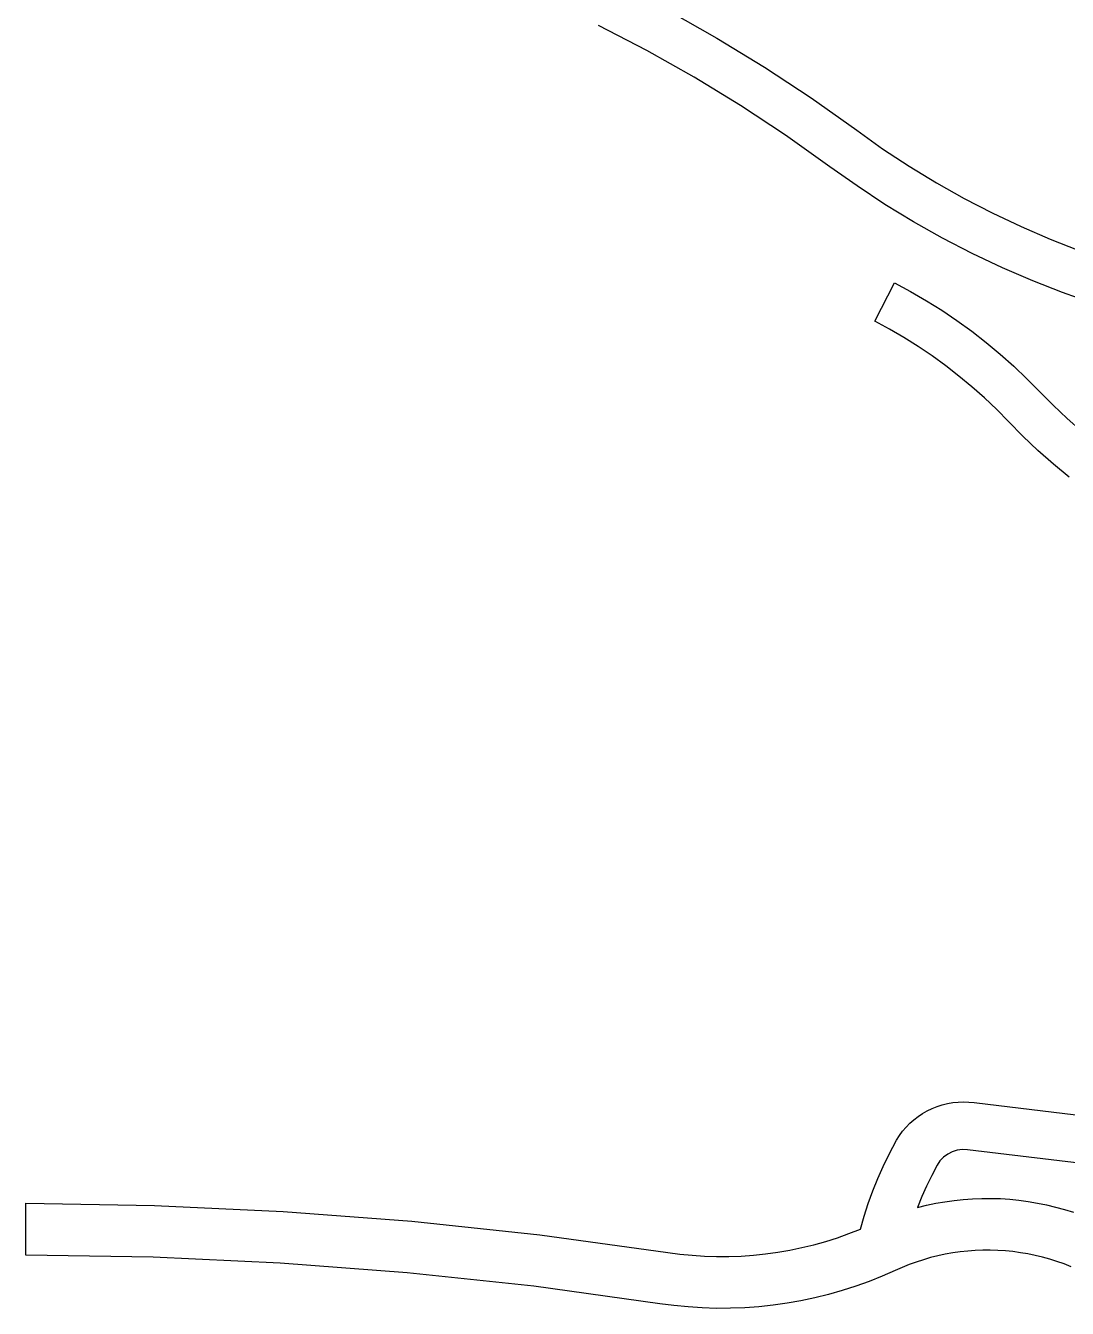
# Model space of a CAD drawing. Header units: millimetres. Extents: x 617751 to 636088, y 68402 to 77988.
# Drawn here: x 622519 to 622630.4, y 69259.1 to 69396.2 of the extents above; entities that cross this region are included whole.
import ezdxf

# ---------------------------------------------------------------- set-up
doc = ezdxf.new("R2010")
doc.units = ezdxf.units.MM
doc.header["$LTSCALE"] = 3
doc.header["$MEASUREMENT"] = 0
doc.layers.add('ALINHAMENTO PREDIAL', color=120, linetype='Continuous')

msp = doc.modelspace()

# ---------------------------------------------------------------- linework, layer by layer
at = {"layer": 'ALINHAMENTO PREDIAL'}
for points in [[(622587.71, 69397.85), (622592.91, 69394.92), (622598.01, 69391.81), (622602.99, 69388.52), (622607.86, 69385.06), (622610.63, 69383.09), (622613.47, 69381.22), (622616.37, 69379.45), (622619.33, 69377.79), (622622.35, 69376.23), (622625.42, 69374.78), (622628.54, 69373.43), (622631.54, 69372.26)], [(622587.71, 69397.85), (622592.91, 69394.92), (622598.01, 69391.81), (622602.99, 69388.52), (622607.86, 69385.06), (622610.63, 69383.09), (622613.47, 69381.22), (622616.37, 69379.45), (622619.33, 69377.79), (622622.35, 69376.23), (622625.42, 69374.78), (622628.54, 69373.43), (622631.54, 69372.26)], [(622587.71, 69397.85), (622592.91, 69394.92), (622598.01, 69391.81), (622602.99, 69388.52), (622607.86, 69385.06), (622610.63, 69383.09), (622613.47, 69381.22), (622616.37, 69379.45), (622619.33, 69377.79), (622622.35, 69376.23), (622625.42, 69374.78), (622628.54, 69373.43), (622631.54, 69372.26)], [(622587.71, 69397.85), (622592.91, 69394.92), (622598.01, 69391.81), (622602.99, 69388.52), (622607.86, 69385.06), (622610.63, 69383.09), (622613.47, 69381.22), (622616.37, 69379.45), (622619.33, 69377.79), (622622.35, 69376.23), (622625.42, 69374.78), (622628.54, 69373.43), (622631.54, 69372.26)], [(622587.71, 69397.85), (622592.91, 69394.92), (622598.01, 69391.81), (622602.99, 69388.52), (622607.86, 69385.06), (622610.63, 69383.09), (622613.47, 69381.22), (622616.37, 69379.45), (622619.33, 69377.79), (622622.35, 69376.23), (622625.42, 69374.78), (622628.54, 69373.43), (622631.54, 69372.26)], [(622587.71, 69397.85), (622592.91, 69394.92), (622598.01, 69391.81), (622602.99, 69388.52), (622607.86, 69385.06), (622610.63, 69383.09), (622613.47, 69381.22), (622616.37, 69379.45), (622619.33, 69377.79), (622622.35, 69376.23), (622625.42, 69374.78), (622628.54, 69373.43), (622631.54, 69372.26)], [(622587.71, 69397.85), (622592.91, 69394.92), (622598.01, 69391.81), (622602.99, 69388.52), (622607.86, 69385.06), (622610.63, 69383.09), (622613.47, 69381.22), (622616.37, 69379.45), (622619.33, 69377.79), (622622.35, 69376.23), (622625.42, 69374.78), (622628.54, 69373.43), (622631.54, 69372.26)], [(622587.71, 69397.85), (622592.91, 69394.92), (622598.01, 69391.81), (622602.99, 69388.52), (622607.86, 69385.06), (622610.63, 69383.09), (622613.47, 69381.22), (622616.37, 69379.45), (622619.33, 69377.79), (622622.35, 69376.23), (622625.42, 69374.78), (622628.54, 69373.43), (622631.54, 69372.26)], [(622633.05, 69366.6), (622629.86, 69367.73), (622626.7, 69368.96), (622623.43, 69370.37), (622620.2, 69371.9), (622617.03, 69373.54), (622613.92, 69375.29), (622610.88, 69377.14), (622607.9, 69379.11), (622604.99, 69381.17), (622600.26, 69384.53), (622595.42, 69387.73), (622590.47, 69390.75), (622585.42, 69393.6), (622580.26, 69396.27)], [(622633.05, 69366.6), (622629.86, 69367.73), (622626.7, 69368.96), (622623.43, 69370.37), (622620.2, 69371.9), (622617.03, 69373.54), (622613.92, 69375.29), (622610.88, 69377.14), (622607.9, 69379.11), (622604.99, 69381.17), (622600.26, 69384.53), (622595.42, 69387.73), (622590.47, 69390.75), (622585.42, 69393.6), (622580.26, 69396.27)], [(622633.05, 69366.6), (622629.86, 69367.73), (622626.7, 69368.96), (622623.43, 69370.37), (622620.2, 69371.9), (622617.03, 69373.54), (622613.92, 69375.29), (622610.88, 69377.14), (622607.9, 69379.11), (622604.99, 69381.17), (622600.26, 69384.53), (622595.42, 69387.73), (622590.47, 69390.75), (622585.42, 69393.6), (622580.26, 69396.27)], [(622633.05, 69366.6), (622629.86, 69367.73), (622626.7, 69368.96), (622623.43, 69370.37), (622620.2, 69371.9), (622617.03, 69373.54), (622613.92, 69375.29), (622610.88, 69377.14), (622607.9, 69379.11), (622604.99, 69381.17), (622600.26, 69384.53), (622595.42, 69387.73), (622590.47, 69390.75), (622585.42, 69393.6), (622580.26, 69396.27)], [(622633.05, 69366.6), (622629.86, 69367.73), (622626.7, 69368.96), (622623.43, 69370.37), (622620.2, 69371.9), (622617.03, 69373.54), (622613.92, 69375.29), (622610.88, 69377.14), (622607.9, 69379.11), (622604.99, 69381.17), (622600.26, 69384.53), (622595.42, 69387.73), (622590.47, 69390.75), (622585.42, 69393.6), (622580.26, 69396.27)], [(622633.05, 69366.6), (622629.86, 69367.73), (622626.7, 69368.96), (622623.43, 69370.37), (622620.2, 69371.9), (622617.03, 69373.54), (622613.92, 69375.29), (622610.88, 69377.14), (622607.9, 69379.11), (622604.99, 69381.17), (622600.26, 69384.53), (622595.42, 69387.73), (622590.47, 69390.75), (622585.42, 69393.6), (622580.26, 69396.27)], [(622633.05, 69366.6), (622629.86, 69367.73), (622626.7, 69368.96), (622623.43, 69370.37), (622620.2, 69371.9), (622617.03, 69373.54), (622613.92, 69375.29), (622610.88, 69377.14), (622607.9, 69379.11), (622604.99, 69381.17), (622600.26, 69384.53), (622595.42, 69387.73), (622590.47, 69390.75), (622585.42, 69393.6), (622580.26, 69396.27)], [(622633.05, 69366.6), (622629.86, 69367.73), (622626.7, 69368.96), (622623.43, 69370.37), (622620.2, 69371.9), (622617.03, 69373.54), (622613.92, 69375.29), (622610.88, 69377.14), (622607.9, 69379.11), (622604.99, 69381.17), (622600.26, 69384.53), (622595.42, 69387.73), (622590.47, 69390.75), (622585.42, 69393.6), (622580.26, 69396.27)], [(622630.57, 69347.98), (622628.88, 69349.39), (622627.23, 69350.85), (622625.63, 69352.37), (622624.08, 69353.94), (622622.82, 69355.22), (622621.52, 69356.45), (622620.17, 69357.64), (622618.79, 69358.79), (622617.38, 69359.89), (622615.92, 69360.94), (622614.43, 69361.94), (622612.91, 69362.9), (622611.36, 69363.8), (622609.78, 69364.65), (622611.9, 69368.76), (622613.62, 69367.83), (622615.3, 69366.85), (622616.95, 69365.82), (622618.57, 69364.73), (622620.15, 69363.59), (622621.69, 69362.39), (622623.19, 69361.15), (622624.64, 69359.85), (622626.05, 69358.51), (622627.42, 69357.12), (622628.86, 69355.67), (622630.35, 69354.26), (622631.88, 69352.9)], [(622630.57, 69347.98), (622628.88, 69349.39), (622627.23, 69350.85), (622625.63, 69352.37), (622624.08, 69353.94), (622622.82, 69355.22), (622621.52, 69356.45), (622620.17, 69357.64), (622618.79, 69358.79), (622617.38, 69359.89), (622615.92, 69360.94), (622614.43, 69361.94), (622612.91, 69362.9), (622611.36, 69363.8), (622609.78, 69364.65), (622611.9, 69368.76), (622613.62, 69367.83), (622615.3, 69366.85), (622616.95, 69365.82), (622618.57, 69364.73), (622620.15, 69363.59), (622621.69, 69362.39), (622623.19, 69361.15), (622624.64, 69359.85), (622626.05, 69358.51), (622627.42, 69357.12), (622628.86, 69355.67), (622630.35, 69354.26), (622631.88, 69352.9)], [(622630.57, 69347.98), (622628.88, 69349.39), (622627.23, 69350.85), (622625.63, 69352.37), (622624.08, 69353.94), (622622.82, 69355.22), (622621.52, 69356.45), (622620.17, 69357.64), (622618.79, 69358.79), (622617.38, 69359.89), (622615.92, 69360.94), (622614.43, 69361.94), (622612.91, 69362.9), (622611.36, 69363.8), (622609.78, 69364.65), (622611.9, 69368.76), (622613.62, 69367.83), (622615.3, 69366.85), (622616.95, 69365.82), (622618.57, 69364.73), (622620.15, 69363.59), (622621.69, 69362.39), (622623.19, 69361.15), (622624.64, 69359.85), (622626.05, 69358.51), (622627.42, 69357.12), (622628.86, 69355.67), (622630.35, 69354.26), (622631.88, 69352.9)], [(622630.57, 69347.98), (622628.88, 69349.39), (622627.23, 69350.85), (622625.63, 69352.37), (622624.08, 69353.94), (622622.82, 69355.22), (622621.52, 69356.45), (622620.17, 69357.64), (622618.79, 69358.79), (622617.38, 69359.89), (622615.92, 69360.94), (622614.43, 69361.94), (622612.91, 69362.9), (622611.36, 69363.8), (622609.78, 69364.65), (622611.9, 69368.76), (622613.62, 69367.83), (622615.3, 69366.85), (622616.95, 69365.82), (622618.57, 69364.73), (622620.15, 69363.59), (622621.69, 69362.39), (622623.19, 69361.15), (622624.64, 69359.85), (622626.05, 69358.51), (622627.42, 69357.12), (622628.86, 69355.67), (622630.35, 69354.26), (622631.88, 69352.9)], [(622630.57, 69347.98), (622628.88, 69349.39), (622627.23, 69350.85), (622625.63, 69352.37), (622624.08, 69353.94), (622622.82, 69355.22), (622621.52, 69356.45), (622620.17, 69357.64), (622618.79, 69358.79), (622617.38, 69359.89), (622615.92, 69360.94), (622614.43, 69361.94), (622612.91, 69362.9), (622611.36, 69363.8), (622609.78, 69364.65), (622611.9, 69368.76), (622613.62, 69367.83), (622615.3, 69366.85), (622616.95, 69365.82), (622618.57, 69364.73), (622620.15, 69363.59), (622621.69, 69362.39), (622623.19, 69361.15), (622624.64, 69359.85), (622626.05, 69358.51), (622627.42, 69357.12), (622628.86, 69355.67), (622630.35, 69354.26), (622631.88, 69352.9)], [(622630.57, 69347.98), (622628.88, 69349.39), (622627.23, 69350.85), (622625.63, 69352.37), (622624.08, 69353.94), (622622.82, 69355.22), (622621.52, 69356.45), (622620.17, 69357.64), (622618.79, 69358.79), (622617.38, 69359.89), (622615.92, 69360.94), (622614.43, 69361.94), (622612.91, 69362.9), (622611.36, 69363.8), (622609.78, 69364.65), (622611.9, 69368.76), (622613.62, 69367.83), (622615.3, 69366.85), (622616.95, 69365.82), (622618.57, 69364.73), (622620.15, 69363.59), (622621.69, 69362.39), (622623.19, 69361.15), (622624.64, 69359.85), (622626.05, 69358.51), (622627.42, 69357.12), (622628.86, 69355.67), (622630.35, 69354.26), (622631.88, 69352.9)], [(622630.57, 69347.98), (622628.88, 69349.39), (622627.23, 69350.85), (622625.63, 69352.37), (622624.08, 69353.94), (622622.82, 69355.22), (622621.52, 69356.45), (622620.17, 69357.64), (622618.79, 69358.79), (622617.38, 69359.89), (622615.92, 69360.94), (622614.43, 69361.94), (622612.91, 69362.9), (622611.36, 69363.8), (622609.78, 69364.65), (622611.9, 69368.76), (622613.62, 69367.83), (622615.3, 69366.85), (622616.95, 69365.82), (622618.57, 69364.73), (622620.15, 69363.59), (622621.69, 69362.39), (622623.19, 69361.15), (622624.64, 69359.85), (622626.05, 69358.51), (622627.42, 69357.12), (622628.86, 69355.67), (622630.35, 69354.26), (622631.88, 69352.9)], [(622630.57, 69347.98), (622628.88, 69349.39), (622627.23, 69350.85), (622625.63, 69352.37), (622624.08, 69353.94), (622622.82, 69355.22), (622621.52, 69356.45), (622620.17, 69357.64), (622618.79, 69358.79), (622617.38, 69359.89), (622615.92, 69360.94), (622614.43, 69361.94), (622612.91, 69362.9), (622611.36, 69363.8), (622609.78, 69364.65), (622611.9, 69368.76), (622613.62, 69367.83), (622615.3, 69366.85), (622616.95, 69365.82), (622618.57, 69364.73), (622620.15, 69363.59), (622621.69, 69362.39), (622623.19, 69361.15), (622624.64, 69359.85), (622626.05, 69358.51), (622627.42, 69357.12), (622628.86, 69355.67), (622630.35, 69354.26), (622631.88, 69352.9)], [(622630.77, 69263.59), (622630.02, 69263.89), (622629.26, 69264.15), (622628.49, 69264.39), (622627.72, 69264.61), (622626.93, 69264.8), (622626.14, 69264.96), (622625.35, 69265.09), (622624.55, 69265.2), (622623.75, 69265.28), (622622.94, 69265.33), (622622.14, 69265.36), (622621.33, 69265.35), (622620.53, 69265.32), (622619.72, 69265.26), (622618.92, 69265.18), (622618.12, 69265.06), (622617.33, 69264.92), (622616.54, 69264.76), (622615.76, 69264.56), (622614.99, 69264.34), (622614.22, 69264.09), (622613.46, 69263.82), (622612.71, 69263.52), (622611.97, 69263.2), (622610.59, 69262.58), (622609.18, 69262.02), (622607.75, 69261.51), (622606.31, 69261.04), (622604.85, 69260.63), (622603.38, 69260.26), (622601.9, 69259.95), (622600.41, 69259.68), (622598.91, 69259.47), (622597.4, 69259.31), (622595.89, 69259.2), (622594.37, 69259.15), (622592.86, 69259.14), (622591.34, 69259.19), (622589.83, 69259.29), (622588.32, 69259.44), (622586.82, 69259.64), (622573.33, 69261.5), (622559.8, 69262.94), (622546.22, 69263.98), (622532.63, 69264.61), (622519.02, 69264.84), (622519.02, 69270.38), (622532.8, 69270.15), (622546.56, 69269.51), (622560.3, 69268.46), (622574, 69267), (622587.65, 69265.12), (622588.95, 69264.94), (622590.26, 69264.81), (622591.57, 69264.73), (622592.88, 69264.68), (622594.19, 69264.68), (622595.51, 69264.73), (622596.82, 69264.82), (622598.12, 69264.96), (622599.42, 69265.14), (622600.71, 69265.36), (622602, 69265.63), (622603.28, 69265.94), (622604.54, 69266.29), (622605.79, 69266.69), (622607.03, 69267.13), (622608.25, 69267.61), (622608.65, 69268.98), (622609.09, 69270.34), (622609.58, 69271.69), (622610.11, 69273.01), (622610.69, 69274.32), (622611.31, 69275.61), (622612.11, 69277.12), (622612.42, 69277.61), (622612.76, 69278.07), (622613.13, 69278.51), (622613.53, 69278.92), (622613.96, 69279.3), (622614.42, 69279.65), (622614.9, 69279.97), (622615.4, 69280.25), (622615.91, 69280.5), (622616.45, 69280.72), (622616.99, 69280.89), (622617.55, 69281.03), (622618.12, 69281.13), (622618.69, 69281.19), (622619.26, 69281.21), (622619.84, 69281.19), (622620.41, 69281.13), (622632.45, 69279.69)], [(622630.77, 69263.59), (622630.02, 69263.89), (622629.26, 69264.15), (622628.49, 69264.39), (622627.72, 69264.61), (622626.93, 69264.8), (622626.14, 69264.96), (622625.35, 69265.09), (622624.55, 69265.2), (622623.75, 69265.28), (622622.94, 69265.33), (622622.14, 69265.36), (622621.33, 69265.35), (622620.53, 69265.32), (622619.72, 69265.26), (622618.92, 69265.18), (622618.12, 69265.06), (622617.33, 69264.92), (622616.54, 69264.76), (622615.76, 69264.56), (622614.99, 69264.34), (622614.22, 69264.09), (622613.46, 69263.82), (622612.71, 69263.52), (622611.97, 69263.2), (622610.59, 69262.58), (622609.18, 69262.02), (622607.75, 69261.51), (622606.31, 69261.04), (622604.85, 69260.63), (622603.38, 69260.26), (622601.9, 69259.95), (622600.41, 69259.68), (622598.91, 69259.47), (622597.4, 69259.31), (622595.89, 69259.2), (622594.37, 69259.15), (622592.86, 69259.14), (622591.34, 69259.19), (622589.83, 69259.29), (622588.32, 69259.44), (622586.82, 69259.64), (622573.33, 69261.5), (622559.8, 69262.94), (622546.22, 69263.98), (622532.63, 69264.61), (622519.02, 69264.84), (622519.02, 69270.38), (622532.8, 69270.15), (622546.56, 69269.51), (622560.3, 69268.46), (622574, 69267), (622587.65, 69265.12), (622588.95, 69264.94), (622590.26, 69264.81), (622591.57, 69264.73), (622592.88, 69264.68), (622594.19, 69264.68), (622595.51, 69264.73), (622596.82, 69264.82), (622598.12, 69264.96), (622599.42, 69265.14), (622600.71, 69265.36), (622602, 69265.63), (622603.28, 69265.94), (622604.54, 69266.29), (622605.79, 69266.69), (622607.03, 69267.13), (622608.25, 69267.61), (622608.65, 69268.98), (622609.09, 69270.34), (622609.58, 69271.69), (622610.11, 69273.01), (622610.69, 69274.32), (622611.31, 69275.61), (622612.11, 69277.12), (622612.42, 69277.61), (622612.76, 69278.07), (622613.13, 69278.51), (622613.53, 69278.92), (622613.96, 69279.3), (622614.42, 69279.65), (622614.9, 69279.97), (622615.4, 69280.25), (622615.91, 69280.5), (622616.45, 69280.72), (622616.99, 69280.89), (622617.55, 69281.03), (622618.12, 69281.13), (622618.69, 69281.19), (622619.26, 69281.21), (622619.84, 69281.19), (622620.41, 69281.13), (622632.45, 69279.69)], [(622630.77, 69263.59), (622630.02, 69263.89), (622629.26, 69264.15), (622628.49, 69264.39), (622627.72, 69264.61), (622626.93, 69264.8), (622626.14, 69264.96), (622625.35, 69265.09), (622624.55, 69265.2), (622623.75, 69265.28), (622622.94, 69265.33), (622622.14, 69265.36), (622621.33, 69265.35), (622620.53, 69265.32), (622619.72, 69265.26), (622618.92, 69265.18), (622618.12, 69265.06), (622617.33, 69264.92), (622616.54, 69264.76), (622615.76, 69264.56), (622614.99, 69264.34), (622614.22, 69264.09), (622613.46, 69263.82), (622612.71, 69263.52), (622611.97, 69263.2), (622610.59, 69262.58), (622609.18, 69262.02), (622607.75, 69261.51), (622606.31, 69261.04), (622604.85, 69260.63), (622603.38, 69260.26), (622601.9, 69259.95), (622600.41, 69259.68), (622598.91, 69259.47), (622597.4, 69259.31), (622595.89, 69259.2), (622594.37, 69259.15), (622592.86, 69259.14), (622591.34, 69259.19), (622589.83, 69259.29), (622588.32, 69259.44), (622586.82, 69259.64), (622573.33, 69261.5), (622559.8, 69262.94), (622546.22, 69263.98), (622532.63, 69264.61), (622519.02, 69264.84), (622519.02, 69270.38), (622532.8, 69270.15), (622546.56, 69269.51), (622560.3, 69268.46), (622574, 69267), (622587.65, 69265.12), (622588.95, 69264.94), (622590.26, 69264.81), (622591.57, 69264.73), (622592.88, 69264.68), (622594.19, 69264.68), (622595.51, 69264.73), (622596.82, 69264.82), (622598.12, 69264.96), (622599.42, 69265.14), (622600.71, 69265.36), (622602, 69265.63), (622603.28, 69265.94), (622604.54, 69266.29), (622605.79, 69266.69), (622607.03, 69267.13), (622608.25, 69267.61), (622608.65, 69268.98), (622609.09, 69270.34), (622609.58, 69271.69), (622610.11, 69273.01), (622610.69, 69274.32), (622611.31, 69275.61), (622612.11, 69277.12), (622612.42, 69277.61), (622612.76, 69278.07), (622613.13, 69278.51), (622613.53, 69278.92), (622613.96, 69279.3), (622614.42, 69279.65), (622614.9, 69279.97), (622615.4, 69280.25), (622615.91, 69280.5), (622616.45, 69280.72), (622616.99, 69280.89), (622617.55, 69281.03), (622618.12, 69281.13), (622618.69, 69281.19), (622619.26, 69281.21), (622619.84, 69281.19), (622620.41, 69281.13), (622632.45, 69279.69)], [(622630.77, 69263.59), (622630.02, 69263.89), (622629.26, 69264.15), (622628.49, 69264.39), (622627.72, 69264.61), (622626.93, 69264.8), (622626.14, 69264.96), (622625.35, 69265.09), (622624.55, 69265.2), (622623.75, 69265.28), (622622.94, 69265.33), (622622.14, 69265.36), (622621.33, 69265.35), (622620.53, 69265.32), (622619.72, 69265.26), (622618.92, 69265.18), (622618.12, 69265.06), (622617.33, 69264.92), (622616.54, 69264.76), (622615.76, 69264.56), (622614.99, 69264.34), (622614.22, 69264.09), (622613.46, 69263.82), (622612.71, 69263.52), (622611.97, 69263.2), (622610.59, 69262.58), (622609.18, 69262.02), (622607.75, 69261.51), (622606.31, 69261.04), (622604.85, 69260.63), (622603.38, 69260.26), (622601.9, 69259.95), (622600.41, 69259.68), (622598.91, 69259.47), (622597.4, 69259.31), (622595.89, 69259.2), (622594.37, 69259.15), (622592.86, 69259.14), (622591.34, 69259.19), (622589.83, 69259.29), (622588.32, 69259.44), (622586.82, 69259.64), (622573.33, 69261.5), (622559.8, 69262.94), (622546.22, 69263.98), (622532.63, 69264.61), (622519.02, 69264.84), (622519.02, 69270.38), (622532.8, 69270.15), (622546.56, 69269.51), (622560.3, 69268.46), (622574, 69267), (622587.65, 69265.12), (622588.95, 69264.94), (622590.26, 69264.81), (622591.57, 69264.73), (622592.88, 69264.68), (622594.19, 69264.68), (622595.51, 69264.73), (622596.82, 69264.82), (622598.12, 69264.96), (622599.42, 69265.14), (622600.71, 69265.36), (622602, 69265.63), (622603.28, 69265.94), (622604.54, 69266.29), (622605.79, 69266.69), (622607.03, 69267.13), (622608.25, 69267.61), (622608.65, 69268.98), (622609.09, 69270.34), (622609.58, 69271.69), (622610.11, 69273.01), (622610.69, 69274.32), (622611.31, 69275.61), (622612.11, 69277.12), (622612.42, 69277.61), (622612.76, 69278.07), (622613.13, 69278.51), (622613.53, 69278.92), (622613.96, 69279.3), (622614.42, 69279.65), (622614.9, 69279.97), (622615.4, 69280.25), (622615.91, 69280.5), (622616.45, 69280.72), (622616.99, 69280.89), (622617.55, 69281.03), (622618.12, 69281.13), (622618.69, 69281.19), (622619.26, 69281.21), (622619.84, 69281.19), (622620.41, 69281.13), (622632.45, 69279.69)], [(622630.77, 69263.59), (622630.02, 69263.89), (622629.26, 69264.15), (622628.49, 69264.39), (622627.72, 69264.61), (622626.93, 69264.8), (622626.14, 69264.96), (622625.35, 69265.09), (622624.55, 69265.2), (622623.75, 69265.28), (622622.94, 69265.33), (622622.14, 69265.36), (622621.33, 69265.35), (622620.53, 69265.32), (622619.72, 69265.26), (622618.92, 69265.18), (622618.12, 69265.06), (622617.33, 69264.92), (622616.54, 69264.76), (622615.76, 69264.56), (622614.99, 69264.34), (622614.22, 69264.09), (622613.46, 69263.82), (622612.71, 69263.52), (622611.97, 69263.2), (622610.59, 69262.58), (622609.18, 69262.02), (622607.75, 69261.51), (622606.31, 69261.04), (622604.85, 69260.63), (622603.38, 69260.26), (622601.9, 69259.95), (622600.41, 69259.68), (622598.91, 69259.47), (622597.4, 69259.31), (622595.89, 69259.2), (622594.37, 69259.15), (622592.86, 69259.14), (622591.34, 69259.19), (622589.83, 69259.29), (622588.32, 69259.44), (622586.82, 69259.64), (622573.33, 69261.5), (622559.8, 69262.94), (622546.22, 69263.98), (622532.63, 69264.61), (622519.02, 69264.84), (622519.02, 69270.38), (622532.8, 69270.15), (622546.56, 69269.51), (622560.3, 69268.46), (622574, 69267), (622587.65, 69265.12), (622588.95, 69264.94), (622590.26, 69264.81), (622591.57, 69264.73), (622592.88, 69264.68), (622594.19, 69264.68), (622595.51, 69264.73), (622596.82, 69264.82), (622598.12, 69264.96), (622599.42, 69265.14), (622600.71, 69265.36), (622602, 69265.63), (622603.28, 69265.94), (622604.54, 69266.29), (622605.79, 69266.69), (622607.03, 69267.13), (622608.25, 69267.61), (622608.65, 69268.98), (622609.09, 69270.34), (622609.58, 69271.69), (622610.11, 69273.01), (622610.69, 69274.32), (622611.31, 69275.61), (622612.11, 69277.12), (622612.42, 69277.61), (622612.76, 69278.07), (622613.13, 69278.51), (622613.53, 69278.92), (622613.96, 69279.3), (622614.42, 69279.65), (622614.9, 69279.97), (622615.4, 69280.25), (622615.91, 69280.5), (622616.45, 69280.72), (622616.99, 69280.89), (622617.55, 69281.03), (622618.12, 69281.13), (622618.69, 69281.19), (622619.26, 69281.21), (622619.84, 69281.19), (622620.41, 69281.13), (622632.45, 69279.69)], [(622630.77, 69263.59), (622630.02, 69263.89), (622629.26, 69264.15), (622628.49, 69264.39), (622627.72, 69264.61), (622626.93, 69264.8), (622626.14, 69264.96), (622625.35, 69265.09), (622624.55, 69265.2), (622623.75, 69265.28), (622622.94, 69265.33), (622622.14, 69265.36), (622621.33, 69265.35), (622620.53, 69265.32), (622619.72, 69265.26), (622618.92, 69265.18), (622618.12, 69265.06), (622617.33, 69264.92), (622616.54, 69264.76), (622615.76, 69264.56), (622614.99, 69264.34), (622614.22, 69264.09), (622613.46, 69263.82), (622612.71, 69263.52), (622611.97, 69263.2), (622610.59, 69262.58), (622609.18, 69262.02), (622607.75, 69261.51), (622606.31, 69261.04), (622604.85, 69260.63), (622603.38, 69260.26), (622601.9, 69259.95), (622600.41, 69259.68), (622598.91, 69259.47), (622597.4, 69259.31), (622595.89, 69259.2), (622594.37, 69259.15), (622592.86, 69259.14), (622591.34, 69259.19), (622589.83, 69259.29), (622588.32, 69259.44), (622586.82, 69259.64), (622573.33, 69261.5), (622559.8, 69262.94), (622546.22, 69263.98), (622532.63, 69264.61), (622519.02, 69264.84), (622519.02, 69270.38), (622532.8, 69270.15), (622546.56, 69269.51), (622560.3, 69268.46), (622574, 69267), (622587.65, 69265.12), (622588.95, 69264.94), (622590.26, 69264.81), (622591.57, 69264.73), (622592.88, 69264.68), (622594.19, 69264.68), (622595.51, 69264.73), (622596.82, 69264.82), (622598.12, 69264.96), (622599.42, 69265.14), (622600.71, 69265.36), (622602, 69265.63), (622603.28, 69265.94), (622604.54, 69266.29), (622605.79, 69266.69), (622607.03, 69267.13), (622608.25, 69267.61), (622608.65, 69268.98), (622609.09, 69270.34), (622609.58, 69271.69), (622610.11, 69273.01), (622610.69, 69274.32), (622611.31, 69275.61), (622612.11, 69277.12), (622612.42, 69277.61), (622612.76, 69278.07), (622613.13, 69278.51), (622613.53, 69278.92), (622613.96, 69279.3), (622614.42, 69279.65), (622614.9, 69279.97), (622615.4, 69280.25), (622615.91, 69280.5), (622616.45, 69280.72), (622616.99, 69280.89), (622617.55, 69281.03), (622618.12, 69281.13), (622618.69, 69281.19), (622619.26, 69281.21), (622619.84, 69281.19), (622620.41, 69281.13), (622632.45, 69279.69)], [(622630.77, 69263.59), (622630.02, 69263.89), (622629.26, 69264.15), (622628.49, 69264.39), (622627.72, 69264.61), (622626.93, 69264.8), (622626.14, 69264.96), (622625.35, 69265.09), (622624.55, 69265.2), (622623.75, 69265.28), (622622.94, 69265.33), (622622.14, 69265.36), (622621.33, 69265.35), (622620.53, 69265.32), (622619.72, 69265.26), (622618.92, 69265.18), (622618.12, 69265.06), (622617.33, 69264.92), (622616.54, 69264.76), (622615.76, 69264.56), (622614.99, 69264.34), (622614.22, 69264.09), (622613.46, 69263.82), (622612.71, 69263.52), (622611.97, 69263.2), (622610.59, 69262.58), (622609.18, 69262.02), (622607.75, 69261.51), (622606.31, 69261.04), (622604.85, 69260.63), (622603.38, 69260.26), (622601.9, 69259.95), (622600.41, 69259.68), (622598.91, 69259.47), (622597.4, 69259.31), (622595.89, 69259.2), (622594.37, 69259.15), (622592.86, 69259.14), (622591.34, 69259.19), (622589.83, 69259.29), (622588.32, 69259.44), (622586.82, 69259.64), (622573.33, 69261.5), (622559.8, 69262.94), (622546.22, 69263.98), (622532.63, 69264.61), (622519.02, 69264.84), (622519.02, 69270.38), (622532.8, 69270.15), (622546.56, 69269.51), (622560.3, 69268.46), (622574, 69267), (622587.65, 69265.12), (622588.95, 69264.94), (622590.26, 69264.81), (622591.57, 69264.73), (622592.88, 69264.68), (622594.19, 69264.68), (622595.51, 69264.73), (622596.82, 69264.82), (622598.12, 69264.96), (622599.42, 69265.14), (622600.71, 69265.36), (622602, 69265.63), (622603.28, 69265.94), (622604.54, 69266.29), (622605.79, 69266.69), (622607.03, 69267.13), (622608.25, 69267.61), (622608.65, 69268.98), (622609.09, 69270.34), (622609.58, 69271.69), (622610.11, 69273.01), (622610.69, 69274.32), (622611.31, 69275.61), (622612.11, 69277.12), (622612.42, 69277.61), (622612.76, 69278.07), (622613.13, 69278.51), (622613.53, 69278.92), (622613.96, 69279.3), (622614.42, 69279.65), (622614.9, 69279.97), (622615.4, 69280.25), (622615.91, 69280.5), (622616.45, 69280.72), (622616.99, 69280.89), (622617.55, 69281.03), (622618.12, 69281.13), (622618.69, 69281.19), (622619.26, 69281.21), (622619.84, 69281.19), (622620.41, 69281.13), (622632.45, 69279.69)], [(622630.77, 69263.59), (622630.02, 69263.89), (622629.26, 69264.15), (622628.49, 69264.39), (622627.72, 69264.61), (622626.93, 69264.8), (622626.14, 69264.96), (622625.35, 69265.09), (622624.55, 69265.2), (622623.75, 69265.28), (622622.94, 69265.33), (622622.14, 69265.36), (622621.33, 69265.35), (622620.53, 69265.32), (622619.72, 69265.26), (622618.92, 69265.18), (622618.12, 69265.06), (622617.33, 69264.92), (622616.54, 69264.76), (622615.76, 69264.56), (622614.99, 69264.34), (622614.22, 69264.09), (622613.46, 69263.82), (622612.71, 69263.52), (622611.97, 69263.2), (622610.59, 69262.58), (622609.18, 69262.02), (622607.75, 69261.51), (622606.31, 69261.04), (622604.85, 69260.63), (622603.38, 69260.26), (622601.9, 69259.95), (622600.41, 69259.68), (622598.91, 69259.47), (622597.4, 69259.31), (622595.89, 69259.2), (622594.37, 69259.15), (622592.86, 69259.14), (622591.34, 69259.19), (622589.83, 69259.29), (622588.32, 69259.44), (622586.82, 69259.64), (622573.33, 69261.5), (622559.8, 69262.94), (622546.22, 69263.98), (622532.63, 69264.61), (622519.02, 69264.84), (622519.02, 69270.38), (622532.8, 69270.15), (622546.56, 69269.51), (622560.3, 69268.46), (622574, 69267), (622587.65, 69265.12), (622588.95, 69264.94), (622590.26, 69264.81), (622591.57, 69264.73), (622592.88, 69264.68), (622594.19, 69264.68), (622595.51, 69264.73), (622596.82, 69264.82), (622598.12, 69264.96), (622599.42, 69265.14), (622600.71, 69265.36), (622602, 69265.63), (622603.28, 69265.94), (622604.54, 69266.29), (622605.79, 69266.69), (622607.03, 69267.13), (622608.25, 69267.61), (622608.65, 69268.98), (622609.09, 69270.34), (622609.58, 69271.69), (622610.11, 69273.01), (622610.69, 69274.32), (622611.31, 69275.61), (622612.11, 69277.12), (622612.42, 69277.61), (622612.76, 69278.07), (622613.13, 69278.51), (622613.53, 69278.92), (622613.96, 69279.3), (622614.42, 69279.65), (622614.9, 69279.97), (622615.4, 69280.25), (622615.91, 69280.5), (622616.45, 69280.72), (622616.99, 69280.89), (622617.55, 69281.03), (622618.12, 69281.13), (622618.69, 69281.19), (622619.26, 69281.21), (622619.84, 69281.19), (622620.41, 69281.13), (622632.45, 69279.69)], [(622631.94, 69274.62), (622619.71, 69276.08), (622619.15, 69276.11), (622618.6, 69276.04), (622618.07, 69275.88), (622617.58, 69275.63), (622617.13, 69275.3), (622616.75, 69274.9), (622616.45, 69274.44), (622615.87, 69273.33), (622615.33, 69272.21), (622614.83, 69271.08), (622614.36, 69269.92), (622615.33, 69270.16), (622616.3, 69270.37), (622617.28, 69270.54), (622618.26, 69270.68), (622619.25, 69270.78), (622620.24, 69270.86), (622621.24, 69270.89), (622622.23, 69270.9), (622623.22, 69270.87), (622624.22, 69270.8), (622625.2, 69270.7), (622626.19, 69270.57), (622627.17, 69270.4), (622628.14, 69270.21), (622629.11, 69269.97), (622630.07, 69269.71), (622631.02, 69269.41)], [(622631.94, 69274.62), (622619.71, 69276.08), (622619.15, 69276.11), (622618.6, 69276.04), (622618.07, 69275.88), (622617.58, 69275.63), (622617.13, 69275.3), (622616.75, 69274.9), (622616.45, 69274.44), (622615.87, 69273.33), (622615.33, 69272.21), (622614.83, 69271.08), (622614.36, 69269.92), (622615.33, 69270.16), (622616.3, 69270.37), (622617.28, 69270.54), (622618.26, 69270.68), (622619.25, 69270.78), (622620.24, 69270.86), (622621.24, 69270.89), (622622.23, 69270.9), (622623.22, 69270.87), (622624.22, 69270.8), (622625.2, 69270.7), (622626.19, 69270.57), (622627.17, 69270.4), (622628.14, 69270.21), (622629.11, 69269.97), (622630.07, 69269.71), (622631.02, 69269.41)], [(622631.94, 69274.62), (622619.71, 69276.08), (622619.15, 69276.11), (622618.6, 69276.04), (622618.07, 69275.88), (622617.58, 69275.63), (622617.13, 69275.3), (622616.75, 69274.9), (622616.45, 69274.44), (622615.87, 69273.33), (622615.33, 69272.21), (622614.83, 69271.08), (622614.36, 69269.92), (622615.33, 69270.16), (622616.3, 69270.37), (622617.28, 69270.54), (622618.26, 69270.68), (622619.25, 69270.78), (622620.24, 69270.86), (622621.24, 69270.89), (622622.23, 69270.9), (622623.22, 69270.87), (622624.22, 69270.8), (622625.2, 69270.7), (622626.19, 69270.57), (622627.17, 69270.4), (622628.14, 69270.21), (622629.11, 69269.97), (622630.07, 69269.71), (622631.02, 69269.41)], [(622631.94, 69274.62), (622619.71, 69276.08), (622619.15, 69276.11), (622618.6, 69276.04), (622618.07, 69275.88), (622617.58, 69275.63), (622617.13, 69275.3), (622616.75, 69274.9), (622616.45, 69274.44), (622615.87, 69273.33), (622615.33, 69272.21), (622614.83, 69271.08), (622614.36, 69269.92), (622615.33, 69270.16), (622616.3, 69270.37), (622617.28, 69270.54), (622618.26, 69270.68), (622619.25, 69270.78), (622620.24, 69270.86), (622621.24, 69270.89), (622622.23, 69270.9), (622623.22, 69270.87), (622624.22, 69270.8), (622625.2, 69270.7), (622626.19, 69270.57), (622627.17, 69270.4), (622628.14, 69270.21), (622629.11, 69269.97), (622630.07, 69269.71), (622631.02, 69269.41)], [(622631.94, 69274.62), (622619.71, 69276.08), (622619.15, 69276.11), (622618.6, 69276.04), (622618.07, 69275.88), (622617.58, 69275.63), (622617.13, 69275.3), (622616.75, 69274.9), (622616.45, 69274.44), (622615.87, 69273.33), (622615.33, 69272.21), (622614.83, 69271.08), (622614.36, 69269.92), (622615.33, 69270.16), (622616.3, 69270.37), (622617.28, 69270.54), (622618.26, 69270.68), (622619.25, 69270.78), (622620.24, 69270.86), (622621.24, 69270.89), (622622.23, 69270.9), (622623.22, 69270.87), (622624.22, 69270.8), (622625.2, 69270.7), (622626.19, 69270.57), (622627.17, 69270.4), (622628.14, 69270.21), (622629.11, 69269.97), (622630.07, 69269.71), (622631.02, 69269.41)], [(622631.94, 69274.62), (622619.71, 69276.08), (622619.15, 69276.11), (622618.6, 69276.04), (622618.07, 69275.88), (622617.58, 69275.63), (622617.13, 69275.3), (622616.75, 69274.9), (622616.45, 69274.44), (622615.87, 69273.33), (622615.33, 69272.21), (622614.83, 69271.08), (622614.36, 69269.92), (622615.33, 69270.16), (622616.3, 69270.37), (622617.28, 69270.54), (622618.26, 69270.68), (622619.25, 69270.78), (622620.24, 69270.86), (622621.24, 69270.89), (622622.23, 69270.9), (622623.22, 69270.87), (622624.22, 69270.8), (622625.2, 69270.7), (622626.19, 69270.57), (622627.17, 69270.4), (622628.14, 69270.21), (622629.11, 69269.97), (622630.07, 69269.71), (622631.02, 69269.41)], [(622631.94, 69274.62), (622619.71, 69276.08), (622619.15, 69276.11), (622618.6, 69276.04), (622618.07, 69275.88), (622617.58, 69275.63), (622617.13, 69275.3), (622616.75, 69274.9), (622616.45, 69274.44), (622615.87, 69273.33), (622615.33, 69272.21), (622614.83, 69271.08), (622614.36, 69269.92), (622615.33, 69270.16), (622616.3, 69270.37), (622617.28, 69270.54), (622618.26, 69270.68), (622619.25, 69270.78), (622620.24, 69270.86), (622621.24, 69270.89), (622622.23, 69270.9), (622623.22, 69270.87), (622624.22, 69270.8), (622625.2, 69270.7), (622626.19, 69270.57), (622627.17, 69270.4), (622628.14, 69270.21), (622629.11, 69269.97), (622630.07, 69269.71), (622631.02, 69269.41)], [(622631.94, 69274.62), (622619.71, 69276.08), (622619.15, 69276.11), (622618.6, 69276.04), (622618.07, 69275.88), (622617.58, 69275.63), (622617.13, 69275.3), (622616.75, 69274.9), (622616.45, 69274.44), (622615.87, 69273.33), (622615.33, 69272.21), (622614.83, 69271.08), (622614.36, 69269.92), (622615.33, 69270.16), (622616.3, 69270.37), (622617.28, 69270.54), (622618.26, 69270.68), (622619.25, 69270.78), (622620.24, 69270.86), (622621.24, 69270.89), (622622.23, 69270.9), (622623.22, 69270.87), (622624.22, 69270.8), (622625.2, 69270.7), (622626.19, 69270.57), (622627.17, 69270.4), (622628.14, 69270.21), (622629.11, 69269.97), (622630.07, 69269.71), (622631.02, 69269.41)]]:
    msp.add_lwpolyline(points, dxfattribs=at)

doc.saveas('drawing.dxf')
